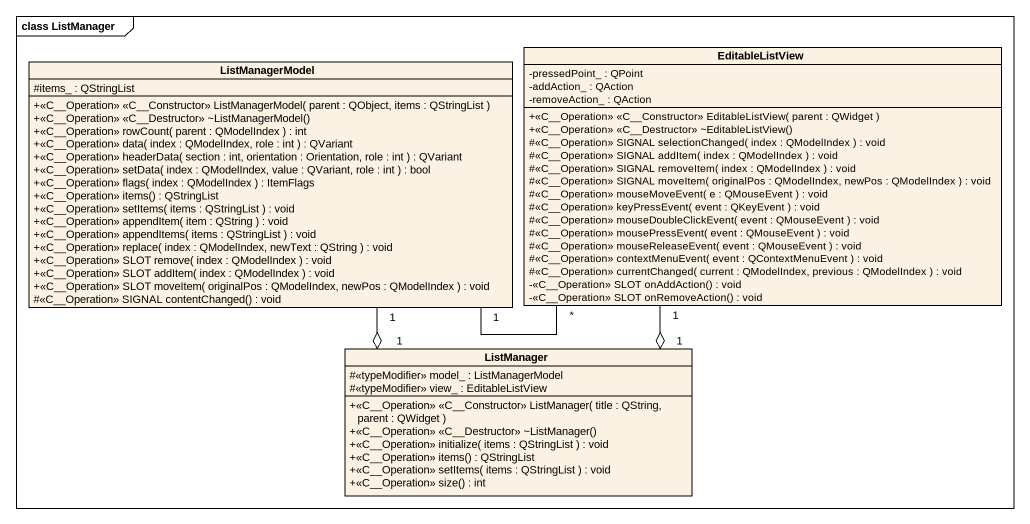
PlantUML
@startuml
mainframe class ListManager
hide circle
hide empty members
skinparam classAttributeIconSize 0
class EditableListView {
  -pressedPoint_ : QPoint
  -addAction_ : QAction
  -removeAction_ : QAction
  +<<C~__Operation>> <<C~__Constructor>> EditableListView( parent : QWidget )
  +<<C~__Operation>> <<C~__Destructor>> ~EditableListView()
  #<<C__Operation>> SIGNAL selectionChanged( index : QModelIndex ) : void
  #<<C__Operation>> SIGNAL addItem( index : QModelIndex ) : void
  #<<C__Operation>> SIGNAL removeItem( index : QModelIndex ) : void
  #<<C__Operation>> SIGNAL moveItem( originalPos : QModelIndex, newPos : QModelIndex ) : void
  #<<C__Operation>> mouseMoveEvent( e : QMouseEvent ) : void
  #<<C__Operation>> keyPressEvent( event : QKeyEvent ) : void
  #<<C__Operation>> mouseDoubleClickEvent( event : QMouseEvent ) : void
  #<<C__Operation>> mousePressEvent( event : QMouseEvent ) : void
  #<<C__Operation>> mouseReleaseEvent( event : QMouseEvent ) : void
  #<<C__Operation>> contextMenuEvent( event : QContextMenuEvent ) : void
  #<<C__Operation>> currentChanged( current : QModelIndex, previous : QModelIndex ) : void
  -<<C__Operation>> SLOT onAddAction() : void
  -<<C__Operation>> SLOT onRemoveAction() : void
}
class ListManagerModel {
  #items_ : QStringList
  +<<C~__Operation>> <<C~__Constructor>> ListManagerModel( parent : QObject, items : QStringList )
  +<<C~__Operation>> <<C~__Destructor>> ~ListManagerModel()
  +<<C__Operation>> rowCount( parent : QModelIndex ) : int
  +<<C__Operation>> data( index : QModelIndex, role : int ) : QVariant
  +<<C__Operation>> headerData( section : int, orientation : Orientation, role : int ) : QVariant
  +<<C__Operation>> setData( index : QModelIndex, value : QVariant, role : int ) : bool
  +<<C__Operation>> flags( index : QModelIndex ) : ItemFlags
  +<<C__Operation>> items() : QStringList
  +<<C__Operation>> setItems( items : QStringList ) : void
  +<<C__Operation>> appendItem( item : QString ) : void
  +<<C__Operation>> appendItems( items : QStringList ) : void
  +<<C__Operation>> replace( index : QModelIndex, newText : QString ) : void
  +<<C__Operation>> SLOT remove( index : QModelIndex ) : void
  +<<C__Operation>> SLOT addItem( index : QModelIndex ) : void
  +<<C__Operation>> SLOT moveItem( originalPos : QModelIndex, newPos : QModelIndex ) : void
  #<<C__Operation>> SIGNAL contentChanged() : void
}
class ListManager {
  #<<typeModifier>> model_ : ListManagerModel
  #<<typeModifier>> view_ : EditableListView
  +<<C~__Operation>> <<C~__Constructor>> ListManager( title : QString, parent : QWidget )
  +<<C~__Operation>> <<C~__Destructor>> ~ListManager()
  +<<C__Operation>> initialize( items : QStringList ) : void
  +<<C__Operation>> items() : QStringList
  +<<C__Operation>> setItems( items : QStringList ) : void
  +<<C__Operation>> size() : int
}
ListManagerModel "1" -right- "*" EditableListView
ListManager "1" o-up- "1" EditableListView
ListManager "1" o-up- "1" ListManagerModel
@enduml
